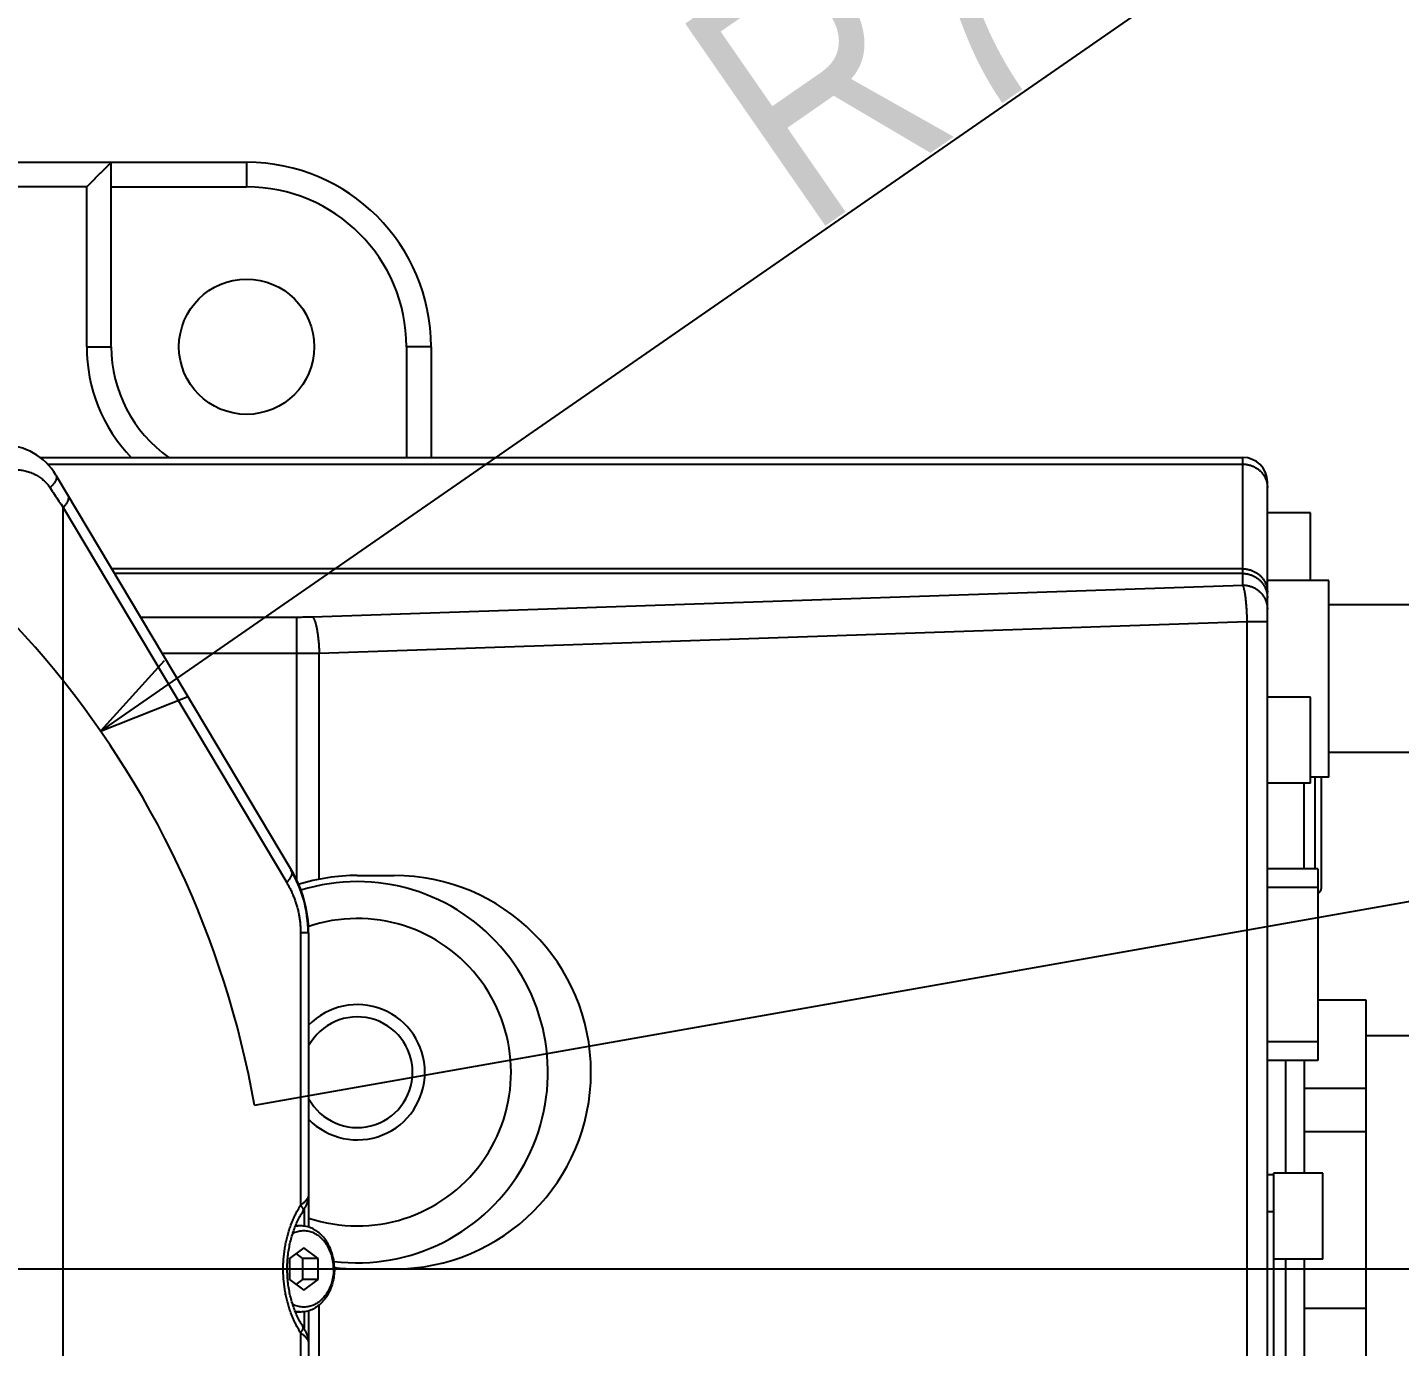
# Model space of a CAD drawing. Extents: x 0 to 4205, y 0 to 2970.
# Drawn here: x 2549.1 to 2660.7, y 2184.1 to 2291.3 of the extents above; entities that cross this region are included whole.
import ezdxf

# ---------------------------------------------------------------- set-up
doc = ezdxf.new("R2010")
doc.units = 0
doc.header["$LTSCALE"] = 231.275
doc.header["$PDMODE"] = 3
doc.header["$PDSIZE"] = 0.3125
doc.linetypes.add('CENTER', pattern=[0.6, 0.375, -0.075, 0.075, -0.075])
doc.layers.get('0').update_dxf_attribs({"linetype": 'CONTINUOUS'})
doc.layers.get('Defpoints').update_dxf_attribs({"linetype": 'CONTINUOUS'})
for name, color, linetype in [('5_ALL_CURVE', 7, 'CONTINUOUS'), ('93_DRAFT_GEOM', 7, 'CONTINUOUS'), ('95_ALL_DIM', 7, 'CONTINUOUS'), ('DEFAULT_1', 7, 'CENTER')]:
    doc.layers.add(name, color=color, linetype=linetype)
doc.styles.get("Standard").update_dxf_attribs({"font": 'txt', "width": 0.8})
doc.dimstyles.new('DIMSTYLE_1', dxfattribs={"dimtxt": 20, "dimasz": 7.5, "dimexe": 0.18, "dimexo": 0.0625, "dimgap": 0.09, "dimtad": 1, "dimdec": 3, "dimdsep": 46, "dimtxsty": 'Standard', "dimblk": 'OPEN', "dimblk1": 'OPEN', "dimblk2": 'OPEN', "dimcen": 0.09, "dimadec": 0, "dimazin": 0, "dimtp": 0.001, "dimtm": 0.001, "dimtfac": 1, "dimtdec": 3, "dimtofl": 0, "dimtmove": 0, "dimatfit": 3, "dimldrblk": 'OPEN', "dimfxl": 1, "dimtolj": 1, "dimarcsym": 0})
doc.dimstyles.new('DIMSTYLE_2', dxfattribs={"dimtxt": 20, "dimasz": 7.5, "dimexe": 0.18, "dimexo": 0.0625, "dimgap": 0.09, "dimtad": 1, "dimdec": 3, "dimdsep": 46, "dimtxsty": 'Standard', "dimblk": 'OPEN', "dimblk1": 'OPEN', "dimblk2": 'OPEN', "dimcen": 0.09, "dimadec": 0, "dimazin": 0, "dimtp": 0.5, "dimtm": 0.5, "dimtfac": 1, "dimtdec": 3, "dimtofl": 0, "dimtmove": 0, "dimatfit": 3, "dimldrblk": 'OPEN', "dimfxl": 1, "dimtolj": 1, "dimarcsym": 0})

# ---------------------------------------------------------------- blocks, each defined once
blk = doc.blocks.new('_OPEN')
at = {"color": 0, "linetype": 'ByBlock'}
for p, q in [((0, 0), (-1, 0.233)), ((-1, -0.233), (0, 0)), ((-1, 0), (0, 0))]:
    blk.add_line(p, q, dxfattribs=at)
blk = doc.blocks.new('*D1')
at = {"layer": '95_ALL_DIM', "color": 0, "lineweight": -2, "transparency": 16777216}
for p, q in [((2686.14, 2549.42), (2617.98, 2423.39)), ((2491.88, 2190.38), (2492.06, 2190.38)), ((2491.97, 2190.29), (2491.97, 2190.47))]:
    blk.add_line(p, q, dxfattribs=at)
at = {"layer": 'Defpoints', "color": 0, "transparency": 16777216}
for p in [(2614.41, 2416.79), (2491.97, 2190.38)]:
    blk.add_point(p, dxfattribs=at)
at = {"layer": '95_ALL_DIM', "color": 0, "lineweight": -2, "transparency": 16777216, "xscale": 7.5, "yscale": 7.5, "zscale": 7.5, "rotation": 241.5954995095592}
blk.add_blockref('_OPEN', (2614.41, 2416.79), dxfattribs=at)
at = {"layer": '95_ALL_DIM', "color": 0, "transparency": 16777216, "insert": (2646.78, 2497.85), "char_height": 20, "attachment_point": 5, "rotation": 61.5955}
blk.add_mtext('\\A1;R257.4 *4', dxfattribs=at)
blk = doc.blocks.new('*D2')
at = {"layer": '95_ALL_DIM', "color": 0, "lineweight": -2, "transparency": 16777216}
blk.add_line((2668.06, 1949.16), (2841.31, 1711.82), dxfattribs=at)
at = {"layer": 'Defpoints', "color": 0, "transparency": 16777216}
for p in [(2491.97, 2190.38), (2845.73, 1705.76)]:
    blk.add_point(p, dxfattribs=at)
at = {"layer": '95_ALL_DIM', "color": 0, "lineweight": -2, "transparency": 16777216, "xscale": 7.5, "yscale": 7.5, "zscale": 7.5, "rotation": 306.1288348603687}
blk.add_blockref('_OPEN', (2845.73, 1705.76), dxfattribs=at)
at = {"layer": '95_ALL_DIM', "color": 0, "transparency": 16777216, "insert": (2691.98, 1933.5), "char_height": 20, "attachment_point": 5, "rotation": 306.1288}
blk.add_mtext('\\A1;R600', dxfattribs=at)
blk = doc.blocks.new('*D3')
at = {"layer": '95_ALL_DIM', "color": 0, "lineweight": -2, "transparency": 16777216}
for p, q in [((2693.04, 2329.68), (2561.26, 2238.39)), ((2491.88, 2190.38), (2492.06, 2190.38)), ((2491.97, 2190.29), (2491.97, 2190.47))]:
    blk.add_line(p, q, dxfattribs=at)
at = {"layer": 'Defpoints', "color": 0, "transparency": 16777216}
for p in [(2555.1, 2234.12), (2491.97, 2190.38)]:
    blk.add_point(p, dxfattribs=at)
at = {"layer": '95_ALL_DIM', "color": 0, "lineweight": -2, "transparency": 16777216, "xscale": 7.5, "yscale": 7.5, "zscale": 7.5, "rotation": 214.7142068926636}
blk.add_blockref('_OPEN', (2555.1, 2234.12), dxfattribs=at)
at = {"layer": '95_ALL_DIM', "color": 0, "transparency": 16777216, "insert": (2641.19, 2306.03), "char_height": 20, "attachment_point": 5, "rotation": 34.7142}
blk.add_mtext('\\A1;R76.8 *5', dxfattribs=at)
blk = doc.blocks.new('*D4')
at = {"layer": '95_ALL_DIM', "color": 0, "lineweight": -2, "transparency": 16777216}
for p, q in [((2922.77, 2266.34), (2957.35, 2272.44)), ((2054.52, 2190.38), (2019.4, 2190.38))]:
    blk.add_line(p, q, dxfattribs=at)
blk.add_arc((2491.97, 2190.38), 472.39, 10.9097, 179.0903, dxfattribs=at)
at = {"layer": 'Defpoints', "color": 0, "transparency": 16777216}
for p in [(2679.07, 2624.13), (2922.71, 2266.33), (2750.38, 2235.94), (2054.58, 2190.38), (2070.1, 2190.38)]:
    blk.add_point(p, dxfattribs=at)
at = {"layer": '95_ALL_DIM', "color": 0, "lineweight": -2, "transparency": 16777216, "xscale": 7.5, "yscale": 7.5, "zscale": 7.5}
for p, rotation in [((2957.18, 2272.41), 280.4548438122416), ((2019.58, 2190.38), 269.5451561877437)]:
    blk.add_blockref('_OPEN', p, dxfattribs=dict(at, rotation=rotation))
at = {"layer": '95_ALL_DIM', "color": 0, "transparency": 16777216, "insert": (2248.04, 2606.65), "char_height": 20, "attachment_point": 5, "rotation": 30.3694}
blk.add_mtext('\\A1;-170°', dxfattribs=at)
blk = doc.blocks.new('*D5')
at = {"layer": '95_ALL_DIM', "color": 0, "lineweight": -2, "transparency": 16777216}
for p, q in [((2069.4, 2190.38), (2100.43, 2190.38)), ((2912.14, 2116.29), (2877.55, 2122.39))]:
    blk.add_line(p, q, dxfattribs=at)
blk.add_arc((2491.97, 2190.38), 391.71, 181.097, 348.903, dxfattribs=at)
at = {"layer": 'Defpoints', "color": 0, "transparency": 16777216}
for p in [(2055.25, 2190.38), (2069.34, 2190.38), (2912.2, 2116.28), (3077.93, 2087.06), (2647.12, 1830.7)]:
    blk.add_point(p, dxfattribs=at)
at = {"layer": '95_ALL_DIM', "color": 0, "lineweight": -2, "transparency": 16777216, "xscale": 7.5, "yscale": 7.5, "zscale": 7.5}
for p, rotation in [((2100.25, 2190.38), 90.54851822042205), ((2877.73, 2122.36), 79.45148177957547)]:
    blk.add_blockref('_OPEN', p, dxfattribs=dict(at, rotation=rotation))
at = {"layer": '95_ALL_DIM', "color": 0, "transparency": 16777216, "insert": (2375, 1827.12), "char_height": 20, "attachment_point": 5, "rotation": 342.1518}
blk.add_mtext('\\A1;+170°', dxfattribs=at)
blk = doc.blocks.new('*D6')
at = {"layer": '95_ALL_DIM', "color": 0, "lineweight": -2, "transparency": 16777216}
for p, q in [((1983.33, 2190.38), (2013.32, 2190.38)), ((2995.12, 2190.38), (2970.61, 2190.38))]:
    blk.add_line(p, q, dxfattribs=at)
blk.add_arc((2491.97, 2190.38), 478.82, 180.8975, 359.1025, dxfattribs=at)
at = {"layer": 'Defpoints', "color": 0, "transparency": 16777216}
for p in [(1968.14, 2190.38), (1983.27, 2190.38), (2995.19, 2190.38), (3015.79, 2190.38), (2731.38, 1775.71)]:
    blk.add_point(p, dxfattribs=at)
at = {"layer": '95_ALL_DIM', "color": 0, "lineweight": -2, "transparency": 16777216, "xscale": 7.5, "yscale": 7.5, "zscale": 7.5}
for p, rotation in [((2013.14, 2190.38), 90.44872673715903), ((2970.79, 2190.38), 89.55119192681701)]:
    blk.add_blockref('_OPEN', p, dxfattribs=dict(at, rotation=rotation))
at = {"layer": '95_ALL_DIM', "color": 0, "transparency": 16777216, "insert": (2335.91, 1748.39), "char_height": 20, "attachment_point": 5, "rotation": 340.5532}
blk.add_mtext('\\A1;+180° *3', dxfattribs=at)
blk = doc.blocks.new('*D7')
at = {"layer": '95_ALL_DIM', "color": 0, "lineweight": -2, "transparency": 16777216}
for p, q in [((2491.91, 2190.38), (1931.7, 2190.38)), ((2492.03, 2190.38), (3052.23, 2190.38))]:
    blk.add_line(p, q, dxfattribs=at)
blk.add_arc((2491.97, 2190.38), 560.08, 0.7672, 179.2327, dxfattribs=at)
at = {"layer": 'Defpoints', "color": 0, "transparency": 16777216}
for p in [(2772.01, 2675.43), (1966.88, 2190.38), (1987.08, 2190.38), (2995.19, 2190.38), (3017.05, 2190.38)]:
    blk.add_point(p, dxfattribs=at)
at = {"layer": '95_ALL_DIM', "color": 0, "lineweight": -2, "transparency": 16777216, "xscale": 7.5, "yscale": 7.5, "zscale": 7.5}
for p, rotation in [((1931.88, 2190.38), 269.6162963987609), ((3052.05, 2190.38), 270.3836222651719)]:
    blk.add_blockref('_OPEN', p, dxfattribs=dict(at, rotation=rotation))
at = {"layer": '95_ALL_DIM', "color": 0, "transparency": 16777216, "insert": (2181.38, 2668.53), "char_height": 20, "attachment_point": 5, "rotation": 33.0064}
blk.add_mtext('\\A1;-180° *3', dxfattribs=at)

msp = doc.modelspace()

# ---------------------------------------------------------------- linework, layer by layer
for p, q in [((2529.3534, 2280.3795), (2566.9681, 2280.3795)), ((2555.9681, 2265.3795), (2555.9681, 2280.3795)), ((2566.9681, 2280.3795), (2566.9681, 2278.3795)), ((2553.9681, 2278.3795), (2530.4169, 2278.3795)), ((2553.9681, 2265.3795), (2553.9681, 2278.3795)), ((2555.9681, 2278.3795), (2566.9681, 2278.3795)), ((2553.9681, 2265.3795), (2555.9681, 2265.3795)), ((2579.9681, 2265.3795), (2579.9681, 2256.3795)), ((2581.9681, 2265.3795), (2579.9681, 2265.3795)), ((2581.9681, 2265.3795), (2581.9681, 2256.3795)), ((2550.1712, 2256.3795), (2647.9681, 2256.3795)), ((2647.9681, 2245.9991), (2647.9681, 2256.3795)), ((2550.7862, 2255.8338), (2647.9681, 2255.8338)), ((2551.4664, 2254.9397), (2570.6016, 2222.8402)), ((2649.9681, 2126.3795), (2649.9681, 2254.3795)), ((2552.0535, 2128.4532), (2552.0535, 2252.3058)), ((2552.0535, 2252.3058), (2570.229, 2221.8161)), ((2653.4681, 2251.8795), (2649.9681, 2251.8795)), ((2653.4681, 2246.3795), (2653.4681, 2251.8795)), ((2647.9681, 2247.32), (2556.0087, 2247.32)), ((2647.9681, 2246.9384), (2556.2362, 2246.9384)), ((2572.3258, 2243.4197), (2647.9681, 2245.9991)), ((2654.9681, 2246.3795), (2649.9681, 2246.3795)), ((2654.9681, 2230.3795), (2654.9681, 2246.3795)), ((2663.4681, 2244.3795), (2654.9681, 2244.3795)), ((2558.3466, 2243.398), (2571.0465, 2243.398)), ((2571.0465, 2222.0065), (2571.0465, 2243.398)), ((2572.8741, 2240.4689), (2648.3336, 2243.0421)), ((2648.3336, 2243.0421), (2649.9681, 2243.0421)), ((2648.3336, 2137.717), (2648.3336, 2243.0421)), ((2560.1056, 2240.4473), (2571.0465, 2240.4473)), ((2572.8741, 2222.0775), (2572.8741, 2240.4689)), ((2653.4681, 2236.8795), (2649.9681, 2236.8795)), ((2653.4681, 2229.8796), (2653.4681, 2236.8795)), ((2663.4681, 2232.3795), (2654.9681, 2232.3795)), ((2654.9681, 2230.3795), (2653.4681, 2230.3795)), ((2653.8681, 2222.9119), (2653.8681, 2230.3795)), ((2654.3681, 2221.3821), (2654.3681, 2230.3795)), ((2653.4681, 2229.8795), (2649.9681, 2229.8795)), ((2652.9681, 2222.9119), (2652.9681, 2229.8795)), ((2654.0681, 2222.9119), (2649.9681, 2222.9119)), ((2654.0681, 2222.9119), (2654.0681, 2207.3472)), ((2575.9681, 2222.3795), (2578.9681, 2222.3795)), ((2654.0681, 2221.4119), (2649.9681, 2221.4119)), ((2572.012, 2217.7197), (2571.3573, 2217.7197)), ((2571.3573, 2217.7197), (2571.3573, 2195.5615)), ((2572.012, 2217.7197), (2572.012, 2193.7816)), ((2654.0681, 2212.2658), (2657.9681, 2212.2658)), ((2657.9681, 2212.2658), (2657.9681, 2176.4932)), ((2657.9681, 2209.3795), (2666.4681, 2209.3795)), ((2654.0681, 2208.8472), (2649.9681, 2208.8472)), ((2654.0681, 2207.3472), (2649.9681, 2207.3472)), ((2651.4681, 2198.1795), (2651.4681, 2207.3472)), ((2652.9681, 2207.3472), (2652.9681, 2198.1795)), ((2652.9681, 2205.0721), (2657.9681, 2205.0721)), ((2652.9681, 2201.5733), (2657.9681, 2201.5733)), ((2650.4681, 2198.0295), (2649.9681, 2198.0295)), ((2654.4681, 2198.1795), (2650.4681, 2198.1795)), ((2650.4681, 2198.1795), (2650.4681, 2150.8795)), ((2654.4681, 2191.1796), (2654.4681, 2198.1795)), ((2571.6367, 2195.2021), (2571.6367, 2193.8622)), ((2650.4681, 2195.0295), (2649.9681, 2195.0295)), ((2571.3729, 2193.8795), (2570.9414, 2193.8795)), ((2571.6228, 2192.0995), (2570.4596, 2191.2395)), ((2571.5366, 2191.2395), (2570.9981, 2191.6377)), ((2572.7859, 2191.2395), (2571.6228, 2192.0995)), ((2570.4596, 2191.2395), (2570.4596, 2189.5195)), ((2572.7859, 2191.2395), (2571.5366, 2191.2395)), ((2571.5366, 2189.5195), (2571.5366, 2191.2395)), ((2572.7859, 2189.5195), (2572.7859, 2191.2395)), ((2575.9681, 2190.3795), (2578.9681, 2190.3795)), ((2654.4681, 2191.1795), (2650.4681, 2191.1795)), ((2651.4681, 2150.8795), (2651.4681, 2191.1795)), ((2652.9681, 2191.1795), (2652.9681, 2176.4932)), ((2570.4596, 2189.5195), (2571.6228, 2188.6595)), ((2570.9981, 2189.1214), (2571.5366, 2189.5195)), ((2572.7859, 2189.5195), (2571.5366, 2189.5195)), ((2571.6228, 2188.6595), (2572.7859, 2189.5195)), ((2571.3729, 2186.8795), (2570.9415, 2186.8795)), ((2571.6367, 2186.8969), (2571.6367, 2185.5569)), ((2572.012, 2186.9775), (2572.012, 2163.0393)), ((2572.8741, 2140.2902), (2572.8741, 2187.4551)), ((2652.9681, 2187.1858), (2657.9681, 2187.1858)), ((2571.3573, 2185.1976), (2571.3573, 2163.0393))]:
    msp.add_line(p, q)
for points in [[(2571.5306, 2195.0282), (2571.5496, 2195.0585), (2571.5749, 2195.0994), (2571.5997, 2195.14), (2571.6239, 2195.1804), (2571.6475, 2195.2205), (2571.6705, 2195.2603), (2571.6928, 2195.2997), (2571.7144, 2195.3388), (2571.7354, 2195.3775), (2571.7556, 2195.4158), (2571.7751, 2195.4539), (2571.7939, 2195.4915), (2571.8119, 2195.5288), (2571.8292, 2195.5659), (2571.8457, 2195.6025), (2571.8615, 2195.6388), (2571.8764, 2195.6748), (2571.8906, 2195.7104), (2571.9039, 2195.7456), (2571.9164, 2195.7805), (2571.9281, 2195.8149), (2571.939, 2195.8488), (2571.949, 2195.8824), (2571.9583, 2195.9156), (2571.9668, 2195.9485), (2571.9745, 2195.981), (2571.9816, 2196.0136), (2571.988, 2196.0462), (2571.9936, 2196.0789), (2571.9986, 2196.1121), (2572.0028, 2196.1456), (2572.0063, 2196.1796), (2572.009, 2196.2144), (2572.0109, 2196.2501), (2572.0119, 2196.2866), (2572.012, 2196.303)], [(2571.5306, 2185.7308), (2571.4773, 2185.8168), (2571.4178, 2185.9161), (2571.3596, 2186.017), (2571.3027, 2186.1194), (2571.2471, 2186.2234), (2571.1929, 2186.3288), (2571.14, 2186.4356), (2571.0885, 2186.5439), (2571.0384, 2186.6536), (2570.9897, 2186.7646), (2570.9425, 2186.8769), (2570.8968, 2186.9904), (2570.8525, 2187.1052), (2570.8098, 2187.2211), (2570.7685, 2187.3382), (2570.7288, 2187.4564), (2570.6907, 2187.5757), (2570.6541, 2187.696), (2570.6192, 2187.8172), (2570.5858, 2187.9394), (2570.5541, 2188.0625), (2570.5239, 2188.1865), (2570.4955, 2188.3112), (2570.4687, 2188.4367), (2570.4435, 2188.563), (2570.4201, 2188.6898), (2570.3983, 2188.8174), (2570.3783, 2188.9454), (2570.3599, 2189.0741), (2570.3433, 2189.2032), (2570.3284, 2189.3327), (2570.3153, 2189.4626), (2570.3039, 2189.5929), (2570.2942, 2189.7234), (2570.2863, 2189.8542), (2570.2801, 2189.9852), (2570.2757, 2190.1164), (2570.273, 2190.2476), (2570.2722, 2190.3789), (2570.273, 2190.5102), (2570.2757, 2190.6414), (2570.28, 2190.7725), (2570.2862, 2190.9035), (2570.2941, 2191.0343), (2570.3037, 2191.1649), (2570.3151, 2191.2951), (2570.3283, 2191.4251), (2570.3432, 2191.5546), (2570.3598, 2191.6837), (2570.3781, 2191.8123), (2570.3981, 2191.9404), (2570.4199, 2192.068), (2570.4433, 2192.1949), (2570.4684, 2192.3211), (2570.4952, 2192.4466), (2570.5237, 2192.5714), (2570.5538, 2192.6953), (2570.5855, 2192.8184), (2570.6188, 2192.9406), (2570.6538, 2193.0619), (2570.6903, 2193.1822), (2570.7285, 2193.3015), (2570.7681, 2193.4197), (2570.8093, 2193.5368), (2570.8521, 2193.6527), (2570.8963, 2193.7675), (2570.9421, 2193.8811), (2570.9893, 2193.9934), (2571.0379, 2194.1044), (2571.088, 2194.214), (2571.1395, 2194.3223), (2571.1923, 2194.4292), (2571.2466, 2194.5347), (2571.3021, 2194.6386), (2571.359, 2194.7411), (2571.4172, 2194.842), (2571.4767, 2194.9413), (2571.5306, 2195.0282)], [(2572.012, 2184.456), (2572.0119, 2184.4706), (2572.011, 2184.5072), (2572.0092, 2184.543), (2572.0065, 2184.5779), (2572.003, 2184.6119), (2571.9988, 2184.6455), (2571.9938, 2184.6786), (2571.9882, 2184.7114), (2571.9819, 2184.744), (2571.9749, 2184.7766), (2571.9672, 2184.8092), (2571.9587, 2184.8421), (2571.9494, 2184.8753), (2571.9394, 2184.9089), (2571.9286, 2184.9428), (2571.9169, 2184.9773), (2571.9044, 2185.0121), (2571.8911, 2185.0474), (2571.8769, 2185.083), (2571.862, 2185.119), (2571.8463, 2185.1553), (2571.8298, 2185.192), (2571.8125, 2185.229), (2571.7945, 2185.2664), (2571.7757, 2185.304), (2571.7562, 2185.3421), (2571.736, 2185.3805), (2571.715, 2185.4192), (2571.6934, 2185.4583), (2571.6711, 2185.4978), (2571.6481, 2185.5375), (2571.6245, 2185.5776), (2571.6003, 2185.618), (2571.5755, 2185.6587), (2571.5502, 2185.6997), (2571.5306, 2185.7308)]]:
    msp.add_lwpolyline(points)
msp.add_circle((2566.9681, 2265.3795), 5.5)
for centre, radius, start, end in [((2566.9681, 2265.3795), 15, 0, 90), ((2566.9681, 2265.3795), 13, 0, 90), ((2566.9681, 2265.3795), 13, 180, 223.813061), ((2566.9681, 2265.3795), 11, 180, 234.904877), ((2547.1716, 2252.3795), 5, 30.8, 90.000023), ((2647.9681, 2254.3795), 2, 0, 90), ((2561.9681, 2217.7197), 10, 0, 30.8), ((2562.012, 2217.7197), 10, 359.999942, 30.800027), ((2575.9681, 2206.3795), 16, 90, 107.463186), ((2575.9681, 2206.3795), 15.5, 262.935467, 107.174771), ((2578.9681, 2206.3795), 16, 270, 90), ((2653.8681, 2221.3795), 0.5, 293.587666, 360), ((2575.9681, 2206.3795), 12.5, 251.546523, 108.725235), ((2575.9681, 2206.3795), 5.5, 223.988551, 136.011449), ((2575.9681, 2206.3795), 4.5, 208.417685, 151.582315), ((2575.9681, 2206.3795), 16, 263.308093, 270)]:
    msp.add_arc(centre, radius, start, end)
for points, start_tangent, end_tangent in [([(2555.9681, 2280.3795), (2555.9605, 2280.372), (2555.9513, 2280.3628), (2555.9387, 2280.3502), (2555.923, 2280.3344), (2555.9042, 2280.3156), (2555.8826, 2280.294), (2555.8583, 2280.2698), (2555.8316, 2280.243), (2555.8025, 2280.214), (2555.7713, 2280.1828), (2555.738, 2280.1495), (2555.7029, 2280.1144), (2555.666, 2280.0774), (2555.6274, 2280.0389), (2555.5873, 2279.9987), (2555.5457, 2279.9572), (2555.5028, 2279.9143), (2555.4586, 2279.8701), (2555.4133, 2279.8247), (2555.3668, 2279.7783), (2555.3193, 2279.7308), (2555.2709, 2279.6823), (2555.2215, 2279.633), (2555.1713, 2279.5828), (2555.1204, 2279.5318), (2555.0687, 2279.4802), (2555.0164, 2279.4278), (2554.9635, 2279.3749), (2554.91, 2279.3214), (2554.856, 2279.2675), (2554.8016, 2279.2131), (2554.7468, 2279.1583), (2554.6917, 2279.1032), (2554.6363, 2279.0477), (2554.5806, 2278.9921), (2554.5248, 2278.9363), (2554.4688, 2278.8803), (2554.4128, 2278.8242), (2554.3567, 2278.7682), (2554.3007, 2278.7121), (2554.2447, 2278.6562), (2554.1889, 2278.6003), (2554.1332, 2278.5447), (2554.0779, 2278.4893), (2554.0228, 2278.4342), (2553.9681, 2278.3795)], (-0.70710678, -0.70710678), (-0.70710678, -0.70710678)), ([(2548.124, 2255.3795), (2548.327, 2255.374), (2548.5301, 2255.3572), (2548.7321, 2255.3292), (2548.9323, 2255.29), (2549.1297, 2255.2397), (2549.3234, 2255.1786), (2549.5126, 2255.1068), (2549.6964, 2255.0248), (2549.874, 2254.9328), (2550.0446, 2254.8315), (2550.2073, 2254.7214), (2550.3614, 2254.6033), (2550.5064, 2254.4777), (2550.6418, 2254.3455), (2550.7673, 2254.2072), (2550.8825, 2254.0637), (2550.9872, 2253.9157)], (1, -0.00000137), (0.5522119, -0.83370379)), ([(2551.4664, 2254.9397), (2551.491, 2254.8867), (2551.505, 2254.8279), (2551.5085, 2254.7635), (2551.5014, 2254.694), (2551.4837, 2254.6198), (2551.4555, 2254.5414), (2551.4171, 2254.4592), (2551.3685, 2254.3737), (2551.3102, 2254.2854), (2551.2425, 2254.195), (2551.1658, 2254.1028), (2551.0805, 2254.0095), (2550.9872, 2253.9157)], (0.51204287, -0.8589599), (-0.71883004, -0.69518585)), ([(2647.9681, 2255.8338), (2648.0937, 2255.8301), (2648.2187, 2255.8189), (2648.3428, 2255.8003), (2648.4655, 2255.7744), (2648.5861, 2255.7413), (2648.7043, 2255.701), (2648.8196, 2255.6539), (2648.9316, 2255.5999), (2649.0397, 2255.5395), (2649.1436, 2255.4727), (2649.2429, 2255.3999), (2649.3372, 2255.3213), (2649.426, 2255.2373), (2649.5091, 2255.1482), (2649.5861, 2255.0544), (2649.6567, 2254.9561), (2649.7207, 2254.8539), (2649.7777, 2254.748), (2649.8276, 2254.639), (2649.8702, 2254.5273), (2649.9052, 2254.4132), (2649.9326, 2254.2973), (2649.9523, 2254.1799), (2649.9641, 2254.0617), (2649.9681, 2253.943)], (1, 0), (0, -1)), ([(2550.9872, 2253.9157), (2551.3497, 2253.3683), (2551.7051, 2252.8317), (2552.0535, 2252.3058)], (0.55220884, -0.83370582), (0.55220892, -0.83370577)), ([(2552.426, 2253.3299), (2552.455, 2253.2691), (2552.4728, 2253.2021), (2552.4795, 2253.1295), (2552.475, 2253.0516), (2552.4593, 2252.9691), (2552.4325, 2252.8823), (2552.3949, 2252.7919), (2552.3465, 2252.6985), (2552.2878, 2252.6025), (2552.2191, 2252.5047), (2552.1408, 2252.4056), (2552.0535, 2252.3058)], (0.51204286, -0.8589599), (-0.67644153, -0.73649634)), ([(2647.9681, 2247.32), (2648.0937, 2247.3162), (2648.2187, 2247.305), (2648.3428, 2247.2865), (2648.4655, 2247.2605), (2648.5861, 2247.2274), (2648.7043, 2247.1872), (2648.8196, 2247.14), (2648.9316, 2247.0861), (2649.0397, 2247.0256), (2649.1436, 2246.9588), (2649.2429, 2246.886), (2649.3372, 2246.8075), (2649.426, 2246.7235), (2649.5091, 2246.6344), (2649.5861, 2246.5405), (2649.6567, 2246.4423), (2649.7207, 2246.34), (2649.7777, 2246.2342), (2649.8276, 2246.1252), (2649.8702, 2246.0134), (2649.9052, 2245.8993), (2649.9326, 2245.7834), (2649.9523, 2245.6661), (2649.9641, 2245.5478), (2649.9681, 2245.4291)], (1, 0), (0, -1)), ([(2647.9681, 2246.9384), (2648.0937, 2246.9345), (2648.2187, 2246.9228), (2648.3428, 2246.9035), (2648.4655, 2246.8765), (2648.5861, 2246.8421), (2648.7043, 2246.8002), (2648.8196, 2246.7511), (2648.9316, 2246.695), (2649.0397, 2246.6321), (2649.1436, 2246.5627), (2649.2429, 2246.4869), (2649.3372, 2246.4052), (2649.426, 2246.3178), (2649.5091, 2246.2251), (2649.5861, 2246.1275), (2649.6567, 2246.0252), (2649.7207, 2245.9189), (2649.7777, 2245.8088), (2649.8276, 2245.6953), (2649.8702, 2245.5791), (2649.9052, 2245.4604), (2649.9326, 2245.3398), (2649.9523, 2245.2177), (2649.9641, 2245.0947), (2649.9681, 2244.9712)], (1, 0), (0, -1)), ([(2648.3336, 2243.0421), (2648.3292, 2243.2158), (2648.3235, 2243.389), (2648.3167, 2243.561), (2648.3087, 2243.7314), (2648.2995, 2243.8994), (2648.2893, 2244.0646), (2648.2779, 2244.2264), (2648.2655, 2244.3843), (2648.2521, 2244.5377), (2648.2378, 2244.6862), (2648.2225, 2244.8291), (2648.2064, 2244.9661), (2648.1895, 2245.0966), (2648.1718, 2245.2202), (2648.1535, 2245.3366), (2648.1345, 2245.4452), (2648.1149, 2245.5458), (2648.0949, 2245.638), (2648.0744, 2245.7215), (2648.0536, 2245.7959), (2648.0325, 2245.8611), (2648.0111, 2245.9168), (2647.9896, 2245.9629), (2647.9681, 2245.9991)], (-0.02196474, 0.99975875), (-0.56804977, 0.82299421)), ([(2647.9681, 2245.9991), (2648.0989, 2245.9949), (2648.2291, 2245.9823), (2648.3583, 2245.9613), (2648.4857, 2245.9321), (2648.611, 2245.8947), (2648.7334, 2245.8494), (2648.8526, 2245.7962), (2648.9681, 2245.7356), (2649.0792, 2245.6676), (2649.1856, 2245.5926), (2649.2868, 2245.5109), (2649.3823, 2245.4229), (2649.4718, 2245.329), (2649.5548, 2245.2295), (2649.631, 2245.1248), (2649.7001, 2245.0155), (2649.7618, 2244.902), (2649.8158, 2244.7847), (2649.8619, 2244.6643), (2649.8999, 2244.5411), (2649.9296, 2244.4157), (2649.951, 2244.2887), (2649.9638, 2244.1606), (2649.9681, 2244.0319)], (1, 0), (0, -1)), ([(2571.0465, 2243.398), (2571.3037, 2243.3989), (2571.5606, 2243.4015), (2571.8168, 2243.4058), (2572.072, 2243.4119), (2572.3258, 2243.4197)], (1, 0.0000001), (0.99941909, 0.03408051)), ([(2572.3258, 2243.4197), (2572.3581, 2243.3839), (2572.3903, 2243.3382), (2572.4223, 2243.283), (2572.454, 2243.2182), (2572.4852, 2243.1442), (2572.5159, 2243.0612), (2572.5459, 2242.9695), (2572.5753, 2242.8694), (2572.6037, 2242.7612), (2572.6313, 2242.6452), (2572.6578, 2242.522), (2572.6832, 2242.3918), (2572.7073, 2242.2552), (2572.7302, 2242.1125), (2572.7518, 2241.9644), (2572.7719, 2241.8112), (2572.7905, 2241.6534), (2572.8075, 2241.4917), (2572.823, 2241.3266), (2572.8367, 2241.1585), (2572.8487, 2240.9882), (2572.859, 2240.816), (2572.8675, 2240.6428), (2572.8741, 2240.4689)], (0.72332104, -0.69051189), (0.03294348, -0.99945722)), ([(2571.0465, 2240.4473), (2571.4139, 2240.4481), (2571.7809, 2240.4507), (2572.147, 2240.4551), (2572.5115, 2240.4611), (2572.8741, 2240.4689)], (1, 0.00000009), (0.99971524, 0.02386296)), ([(2570.6016, 2222.8402), (2570.6305, 2222.7793), (2570.6484, 2222.7123), (2570.6551, 2222.6397), (2570.6505, 2222.5619), (2570.6349, 2222.4793), (2570.6081, 2222.3926), (2570.5704, 2222.3022), (2570.5221, 2222.2087), (2570.4633, 2222.1127), (2570.3946, 2222.0149), (2570.3163, 2221.9158), (2570.229, 2221.8161)], (0.51204286, -0.8589599), (-0.67644153, -0.73649634)), ([(2570.229, 2221.8161), (2570.4144, 2221.4878), (2570.5822, 2221.155), (2570.7329, 2220.8183), (2570.8666, 2220.4784), (2570.9838, 2220.1358), (2571.0844, 2219.7916), (2571.1688, 2219.4465), (2571.2373, 2219.1006), (2571.2902, 2218.7542), (2571.3277, 2218.408), (2571.35, 2218.0629), (2571.3573, 2217.7197)], (0.51204175, -0.85896056), (0.00000189, -1)), ([(2571.3573, 2195.5615), (2571.47, 2195.6526), (2571.5728, 2195.7393), (2571.6651, 2195.8213), (2571.7467, 2195.8985), (2571.8174, 2195.9708), (2571.8772, 2196.0382), (2571.926, 2196.1007), (2571.9638, 2196.1584), (2571.9907, 2196.2113), (2572.0067, 2196.2595), (2572.012, 2196.303)], (0.78343169, 0.62147791), (0.00004628, 1)), ([(2571.3573, 2185.1976), (2571.1563, 2185.5346), (2570.9686, 2185.8865), (2570.7952, 2186.2521), (2570.6367, 2186.6299), (2570.4937, 2187.0184), (2570.3666, 2187.4166), (2570.2557, 2187.8236), (2570.1613, 2188.2381), (2570.0836, 2188.6588), (2570.023, 2189.0846), (2569.9796, 2189.5141), (2569.9535, 2189.9462), (2569.9448, 2190.3795), (2569.9535, 2190.8129), (2569.9796, 2191.2449), (2570.023, 2191.6745), (2570.0836, 2192.1002), (2570.1613, 2192.521), (2570.2557, 2192.9355), (2570.3666, 2193.3424), (2570.4937, 2193.7406), (2570.6367, 2194.1291), (2570.7952, 2194.5069), (2570.9686, 2194.8725), (2571.1563, 2195.2245), (2571.3573, 2195.5615)], (-0.53325815, 0.84595257), (0.53325815, 0.84595257)), ([(2571.3573, 2195.5615), (2571.4078, 2195.4999), (2571.4517, 2195.4388), (2571.4887, 2195.3789), (2571.5185, 2195.3205), (2571.5406, 2195.2644), (2571.555, 2195.211), (2571.5616, 2195.1607), (2571.5602, 2195.1141), (2571.5509, 2195.0715), (2571.5337, 2195.0334), (2571.5306, 2195.0282)], (0.65574667, -0.754981), (-0.53351381, -0.84579135)), ([(2574.0435, 2190.3795), (2574.0067, 2190.9178), (2573.8975, 2191.4398), (2573.7192, 2191.9295), (2573.4771, 2192.3722), (2573.1788, 2192.7543), (2572.8331, 2193.0642), (2572.4507, 2193.2926), (2572.0431, 2193.4324), (2571.6228, 2193.4795), (2571.2024, 2193.4324), (2570.7949, 2193.2926), (2570.7116, 2193.2515)], (0, 1), (-0.88707007, -0.46163481)), ([(2571.3729, 2193.8795), (2571.1472, 2193.8676), (2570.9213, 2193.8314)], (-1, 0), (-0.97774103, -0.20981534)), ([(2574.106, 2190.3795), (2574.0687, 2190.9556), (2573.9579, 2191.516), (2573.7765, 2192.0453), (2573.5297, 2192.5293), (2573.2239, 2192.9546), (2572.8677, 2193.3096), (2572.4708, 2193.5847), (2572.0438, 2193.7724), (2571.5986, 2193.8676), (2571.3729, 2193.8795)], (0, 1), (-1, 0)), ([(2574.0435, 2190.3795), (2574.0067, 2189.8412), (2573.8975, 2189.3193), (2573.7192, 2188.8295), (2573.4771, 2188.3869), (2573.1788, 2188.0048), (2572.8331, 2187.6949), (2572.4507, 2187.4665), (2572.0431, 2187.3266), (2571.6228, 2187.2795), (2571.2024, 2187.3266), (2570.7949, 2187.4665), (2570.7116, 2187.5075)], (0, -1), (-0.88707044, 0.4616341)), ([(2574.106, 2190.3795), (2574.0687, 2189.8035), (2573.9579, 2189.2431), (2573.7765, 2188.7137), (2573.5297, 2188.2298), (2573.2239, 2187.8045), (2572.8677, 2187.4494), (2572.4708, 2187.1743), (2572.0438, 2186.9866), (2571.5986, 2186.8915), (2571.3729, 2186.8796)], (0, -1), (-1, 0)), ([(2571.3729, 2186.8796), (2571.1472, 2186.8915), (2570.9213, 2186.9277)], (-1, 0), (-0.97774113, 0.20981489)), ([(2571.3573, 2185.1976), (2571.4078, 2185.2592), (2571.4517, 2185.3203), (2571.4887, 2185.3802), (2571.5185, 2185.4385), (2571.5406, 2185.4946), (2571.555, 2185.5481), (2571.5616, 2185.5983), (2571.5602, 2185.645), (2571.5509, 2185.6876), (2571.5337, 2185.7257), (2571.5306, 2185.7308)], (0.65574667, 0.754981), (-0.53351398, 0.84579125)), ([(2572.012, 2184.456), (2572.0067, 2184.4995), (2571.9907, 2184.5477), (2571.9638, 2184.6006), (2571.926, 2184.6583), (2571.8772, 2184.7209), (2571.8174, 2184.7883), (2571.7467, 2184.8606), (2571.6651, 2184.9378), (2571.5728, 2185.0197), (2571.4701, 2185.1064), (2571.3573, 2185.1976)], (-0.00005066, 1), (-0.78343188, 0.62147767))]:
    msp.add_spline(points, degree=3, dxfattribs=dict(start_tangent=start_tangent, end_tangent=end_tangent))
at = {"layer": '5_ALL_CURVE'}
msp.add_line((2567.6013, 2203.7157), (2745.4576, 2235.0766), dxfattribs=at)
for radius, end in [(600, 350), (257.4, 167.54714), (76.8, 130.937943)]:
    msp.add_arc((2491.9681, 2190.3795), radius, 10, end, dxfattribs=at)
at = {"layer": '93_DRAFT_GEOM'}
msp.add_line((2491.9681, 2190.3795), (3033.9824, 2190.3788), dxfattribs=at)
at = {"layer": 'DEFAULT_1'}
for p, q in [((2491.9681, 2190.3795), (2575.9681, 2190.3795)), ((2578.9681, 2190.3795), (3149.3216, 2190.3795))]:
    msp.add_line(p, q, dxfattribs=at)

# ---------------------------------------------------------------- dimensions: what is measured, and where the dimension line sits
at = {"layer": '95_ALL_DIM'}
for base, line1, line2, text, picture, middle in [((2772.01023, 2675.42657), ((2995.18617, 2190.37882), (3017.05239, 2190.37879)), ((1966.88375, 2190.37953), (1987.07853, 2190.37953)), '-<> *3', '*D7', (2186.87154, 2660.07151)), ((2679.0702, 2624.1311), ((2750.3816, 2235.9448), (2922.7083, 2266.3307)), ((2054.583, 2190.3795), (2070.1013, 2190.3795)), '-<>', '*D4', (2253.1427, 2597.9456)), ((2731.37951, 1775.7051), ((1983.27015, 2190.37953), (1968.14339, 2190.37953)), ((3015.79275, 2190.37879), (2995.18618, 2190.37882)), '+<> *3', '*D6', (2332.55179, 1738.87148)), ((2647.1182, 1830.7011), ((2069.3396, 2190.3795), (2055.2537, 2190.3795)), ((2912.1997, 2116.2814), (3077.9287, 2087.0589)), '+<>', '*D5', (2371.9092, 1817.5176))]:
    dim = msp.add_angular_dim_2l(base=base, line1=line1, line2=line2, text=text, dimstyle='DIMSTYLE_2', dxfattribs=at)
    dim.commit()
    dim.dimension.update_dxf_attribs({"geometry": picture, "text_midpoint": middle, "dimtype": 162})
for mpoint, text, picture, middle in [((2614.4115, 2416.7915), '<> *4', '*D1', (2655.6521, 2493.0499)), ((2555.0979, 2234.1159), '<> *5', '*D3', (2646.935, 2297.7406))]:
    dim = msp.add_radius_dim(center=(2491.9681, 2190.3795), mpoint=mpoint, text=text, dimstyle='DIMSTYLE_1', dxfattribs=at)
    dim.commit()
    dim.dimension.update_dxf_attribs({"geometry": picture, "text_midpoint": middle, "dimtype": 164})
dim = msp.add_radius_dim(center=(2491.9681, 2190.3795), mpoint=(2845.7298, 1705.7636), dimstyle='DIMSTYLE_1', dxfattribs=at)
dim.commit()
dim.dimension.update_dxf_attribs({"geometry": '*D2', "text_midpoint": (2683.8321, 1927.5463), "dimtype": 164})

doc.saveas('drawing.dxf')
